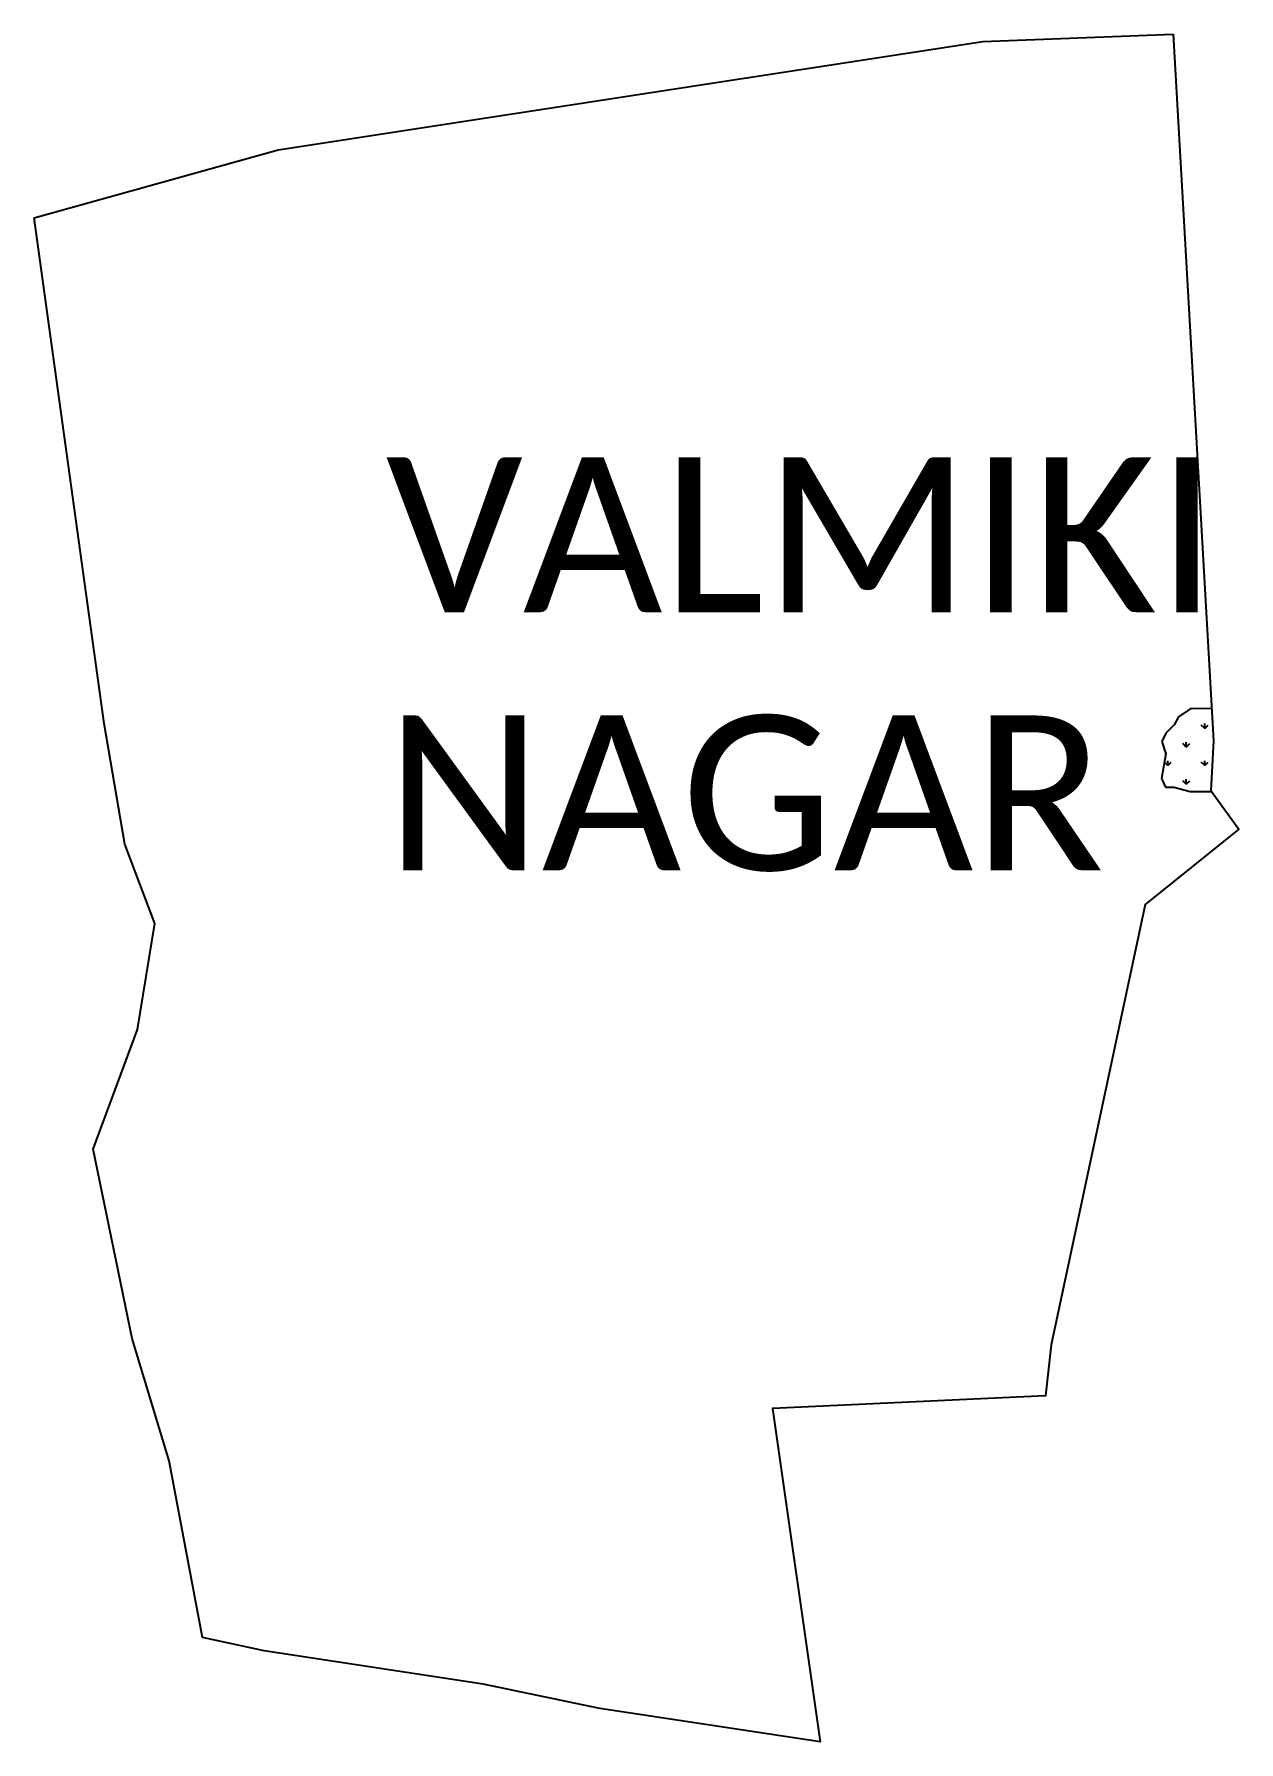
# Model space of a CAD drawing. Header units: metres. Extents: x 293562 to 294729, y 1988289 to 1989943.
import ezdxf

# ---------------------------------------------------------------- set-up
doc = ezdxf.new("R2010")
doc.units = ezdxf.units.M
for name, color, linetype in [('MANGROOVES', 112, 'Continuous'), ('village', 3, 'Continuous'), ('VILLAGE NAME', 250, 'Continuous')]:
    doc.layers.add(name, color=color, linetype=linetype)
doc.styles.get("Standard").update_dxf_attribs({"font": 'simplex.shx'})

msp = doc.modelspace()

# ---------------------------------------------------------------- linework, layer by layer
at = {"color": 3, "flags": 128}
msp.add_lwpolyline([(294481.1, 1989936.1), (294665.5, 1989943.2)], dxfattribs=at)
at = {"layer": 'MANGROOVES', "linetype": 'Continuous', "lineweight": -2}
for p, q in [((294682.7, 1989289.8), (294670.6, 1989281.9)), ((294702.7, 1989289.6), (294682.7, 1989289.8)), ((294666.6, 1989273.9), (294658.5, 1989265.9)), ((294670.6, 1989281.9), (294666.6, 1989273.9)), ((294658.5, 1989265.9), (294654.4, 1989257.9)), ((294654.4, 1989257.9), (294658.3, 1989245.9)), ((294658.3, 1989245.9), (294654.1, 1989221.9)), ((294654.1, 1989221.9), (294658, 1989213.8)), ((294658, 1989213.8), (294666, 1989213.7)), ((294666, 1989213.7), (294682, 1989209.6)), ((294682, 1989209.6), (294702, 1989209.4)), ((294702, 1989209.4), (294703.1, 1989209))]:
    msp.add_line(p, q, dxfattribs=at)
at = {"layer": 'MANGROOVES', "linetype": 'Continuous'}
for p, q in [((294696.1, 1989270.4), (294692.7, 1989273.8)), ((294696.1, 1989270.4), (294696.1, 1989275.2)), ((294696.1, 1989270.4), (294699.5, 1989273.8)), ((294678.1, 1989252.5), (294674.8, 1989255.8)), ((294678.1, 1989252.5), (294678.1, 1989257.2)), ((294678.1, 1989252.5), (294681.5, 1989255.8)), ((294660.2, 1989234.5), (294656.9, 1989237.8)), ((294660.2, 1989234.5), (294660.2, 1989239.3)), ((294660.2, 1989234.5), (294663.5, 1989237.9)), ((294696.1, 1989234.5), (294692.7, 1989237.9)), ((294696.1, 1989234.5), (294696.1, 1989239.3)), ((294696.1, 1989234.5), (294699.5, 1989237.9)), ((294678.1, 1989216.5), (294674.8, 1989219.9)), ((294678.1, 1989216.5), (294678.1, 1989221.3)), ((294678.1, 1989216.5), (294681.5, 1989219.9))]:
    msp.add_line(p, q, dxfattribs=at)
at = {"layer": 'village', "color": 3}
for points in [[(294665.5, 1989943.2, 0), (294704.4, 1989258.4, 0), (294702.1, 1989210.4, 0), (294729.1, 1989173.1, 0), (294638.2, 1989100, 0), (294547.2, 1988673.2, 0), (294541.9, 1988623.8, 0), (294277.4, 1988611.5, 0), (294323.5, 1988288.6, 0), (294110.2, 1988321, 0), (293997.1, 1988344.6, 0), (293785.2, 1988376.8, 0), (293725.5, 1988389.8, 0), (293693, 1988560.8, 0), (293657.2, 1988679.3, 0), (293619.6, 1988863, 0), (293662.5, 1988979, 0), (293679.2, 1989081.6, 0), (293650.2, 1989158.5, 0), (293630.3, 1989275.2, 0), (293562.4, 1989765.4, 0), (293562.4, 1989765.4, 0)], [(293562.4, 1989765.4, 0), (293798.8, 1989831.1, 0), (294481.1, 1989936.1, 0)]]:
    msp.add_polyline3d(points, dxfattribs=at)

# ---------------------------------------------------------------- texts
at = {"layer": 'VILLAGE NAME', "insert": (293903, 1989533.2), "char_height": 150, "attachment_point": 1}
msp.add_mtext_dynamic_manual_height_columns('{\\fCalibri|b0|i0|c0|p34;VALMIKI NAGAR}', width=826.75, gutter_width=1, heights=[0], dxfattribs=at)

doc.saveas('drawing.dxf')
